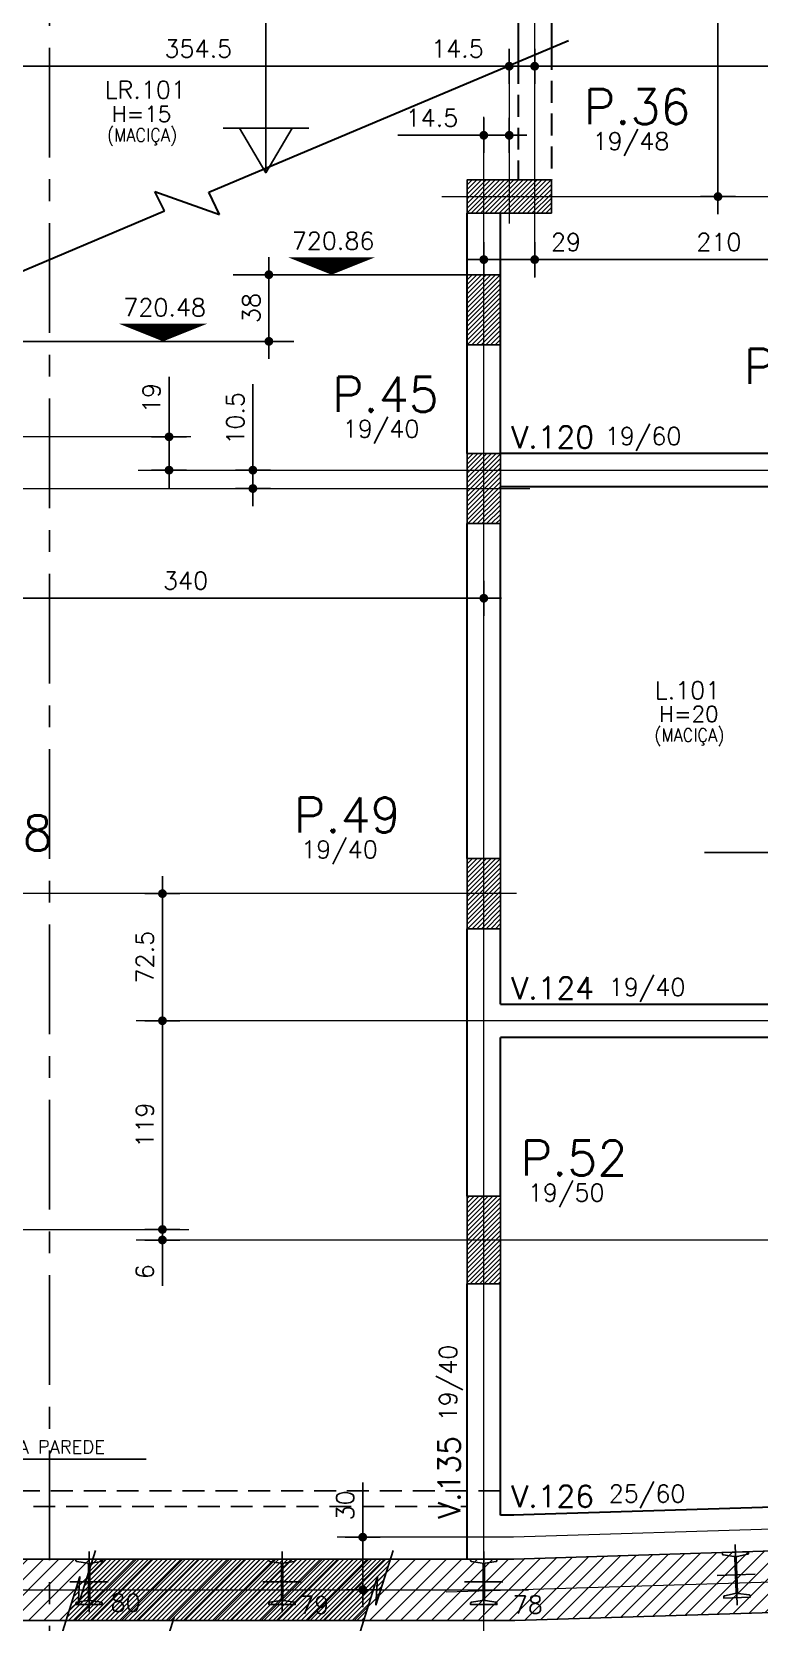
# Model space of a CAD drawing. Header units: inches. Extents: x 164 to 6104, y 4585 to 8790.
# Drawn here: x 1198 to 1613, y 5567 to 6474 of the extents above; entities that cross this region are included whole.
import ezdxf
from ezdxf.enums import TextEntityAlignment as Align

# ---------------------------------------------------------------- set-up
doc = ezdxf.new("R2010")
doc.units = ezdxf.units.IN
doc.header["$LTSCALE"] = 50
doc.header["$MEASUREMENT"] = 0
doc.linetypes.add('CENTER', pattern=[2, 1.25, -0.25, 0.25, -0.25])
doc.linetypes.add('HIDDEN', pattern=[0.375, 0.25, -0.125])
for name, color, linetype in [('ALVENARIA', 10, 'HIDDEN'), ('CORTE-FORMA', 1, 'Continuous'), ('CORTINA', 7, 'Continuous'), ('COTA', 6, 'Continuous'), ('FO-HACHURA_PILAR-CONT', 252, 'Continuous'), ('FO-TEXTO-LAJES', 152, 'Continuous'), ('FO-TEXTO-VIGAS', 3, 'Continuous'), ('NIVEL', 3, 'Continuous'), ('P-C', 1, 'Continuous'), ('PERFIL-CORTINA', 210, 'Continuous'), ('TEXTO', 3, 'Continuous'), ('TEXTO_PERFIL', 4, 'Continuous')]:
    doc.layers.add(name, color=color, linetype=linetype)
for name, color, linetype, lineweight in [('FO-Eixos', 150, 'Continuous', 5), ('FO-Textos dos pilares', 3, 'Continuous', 20), ('FO-Vigas', 2, 'Continuous', 30)]:
    doc.layers.add(name, color=color, linetype=linetype, lineweight=lineweight)
doc.styles.add('060CL', font='simplex.shx', dxfattribs={"height": 11.25})
doc.styles.add('ROMANS', font='romans.shx')
doc.dimstyles.new('COTA_50', dxfattribs={"dimscale": 5, "dimtxt": 2, "dimasz": 1, "dimexe": 2, "dimexo": 1.5, "dimgap": 1, "dimtad": 1, "dimzin": 12, "dimdsep": 46, "dimtxsty": 'ROMANS', "dimblk1": 'COTA', "dimblk2": 'COTA', "dimsah": 1, "dimcen": -4, "dimdle": 1.5, "dimclrd": 6, "dimclre": 6, "dimclrt": 3, "dimadec": 0, "dimazin": 0, "dimtfac": 1, "dimtofl": 0, "dimtmove": 0, "dimatfit": 3, "dimldrblk": 'COTA', "dimfxl": 1, "dimtolj": 1, "dimtzin": 12, "dimarcsym": 0})
pattern_1 = [(45, (1220.449, 13706.9892), (-1.3258252, 1.3258252), [])]

# ---------------------------------------------------------------- blocks, each defined once
blk = doc.blocks.new('COTA')
at = {"layer": 'COTA'}
for p, q in [((0, -2), (0, 2)), ((2, 0), (-2, 0))]:
    blk.add_line(p, q, dxfattribs=at)
at = {"layer": 'COTA', "const_width": 0.5}
blk.add_lwpolyline([(-0.25, 0, 1), (0.25, 0, 1)], format="xyb", close=True, dxfattribs=at)
blk = doc.blocks.new('*D154')
at = {"layer": 'COTA', "color": 6, "lineweight": -2, "transparency": 16777216}
for p, q in [((1115.99, 6148.4), (1115.99, 6160.78)), ((1455.99, 6148.4), (1455.99, 6160.78)), ((1450.99, 6150.78), (1120.99, 6150.78))]:
    blk.add_line(p, q, dxfattribs=at)
at = {"layer": 'Defpoints', "color": 0, "transparency": 16777216}
for p in [(1115.99, 6150.78), (1115.99, 6140.9), (1455.99, 6140.9)]:
    blk.add_point(p, dxfattribs=at)
at = {"layer": 'COTA', "color": 6, "lineweight": -2, "transparency": 16777216, "xscale": 5, "yscale": 5, "zscale": 5, "rotation": 180}
blk.add_blockref('COTA', (1115.99, 6150.78), dxfattribs=at)
at = {"layer": 'COTA', "color": 6, "lineweight": -2, "transparency": 16777216, "xscale": 5, "yscale": 5, "zscale": 5}
blk.add_blockref('COTA', (1455.99, 6150.78), dxfattribs=at)
at = {"layer": 'COTA', "color": 3, "transparency": 16777216, "insert": (1285.99, 6160.78), "char_height": 10, "attachment_point": 5, "style": 'ROMANS'}
blk.add_mtext('\\A1;340', dxfattribs=at)
blk = doc.blocks.new('*D74')
at = {"layer": 'COTA', "color": 6, "lineweight": -2, "transparency": 16777216}
for p, q in [((1272.78, 5795.8), (1272.78, 5800.8)), ((1269.55, 5790.8), (1262.78, 5790.8)), ((1269.55, 5784.79), (1262.78, 5784.79)), ((1272.78, 5779.79), (1272.78, 5758.6))]:
    blk.add_line(p, q, dxfattribs=at)
at = {"layer": 'Defpoints', "color": 0, "transparency": 16777216}
for p in [(1277.05, 5790.8), (1272.78, 5784.79), (1277.05, 5784.79)]:
    blk.add_point(p, dxfattribs=at)
at = {"layer": 'COTA', "color": 6, "lineweight": -2, "transparency": 16777216, "xscale": 5, "yscale": 5, "zscale": 5}
for p, rotation in [((1272.78, 5790.8), 270), ((1272.78, 5784.79), 90)]:
    blk.add_blockref('COTA', p, dxfattribs=dict(at, rotation=rotation))
at = {"layer": 'COTA', "color": 3, "transparency": 16777216, "insert": (1262.78, 5766.69), "char_height": 10, "attachment_point": 5, "rotation": 90, "style": 'ROMANS'}
blk.add_mtext('\\A1;6', dxfattribs=at)
blk = doc.blocks.new('*D75')
at = {"layer": 'COTA', "color": 6, "lineweight": -2, "transparency": 16777216}
for p, q in [((1386.96, 5615.34), (1386.96, 5646.53)), ((1394.39, 5615.34), (1396.96, 5615.34)), ((1386.96, 5590.34), (1386.96, 5610.34)), ((1394.39, 5585.34), (1396.96, 5585.34))]:
    blk.add_line(p, q, dxfattribs=at)
at = {"layer": 'Defpoints', "color": 0, "transparency": 16777216}
for p in [(1386.89, 5615.34), (1386.96, 5615.34), (1386.89, 5585.34)]:
    blk.add_point(p, dxfattribs=at)
at = {"layer": 'COTA', "color": 6, "lineweight": -2, "transparency": 16777216, "xscale": 5, "yscale": 5, "zscale": 5}
for p, rotation in [((1386.96, 5615.34), 90), ((1386.96, 5585.34), 270)]:
    blk.add_blockref('COTA', p, dxfattribs=dict(at, rotation=rotation))
at = {"layer": 'COTA', "color": 3, "transparency": 16777216, "insert": (1376.96, 5633.43), "char_height": 10, "attachment_point": 5, "rotation": 90, "style": 'ROMANS'}
blk.add_mtext('\\A1;30', dxfattribs=at)
blk = doc.blocks.new('*D135')
at = {"layer": 'COTA', "color": 6, "lineweight": -2, "transparency": 16777216}
for p, q in [((1581.63, 6659.34), (1599.48, 6659.34)), ((1589.48, 6384.84), (1589.48, 6654.34)), ((1581.63, 6379.84), (1599.48, 6379.84))]:
    blk.add_line(p, q, dxfattribs=at)
at = {"layer": 'Defpoints', "color": 0, "transparency": 16777216}
for p in [(1574.13, 6659.34), (1589.48, 6659.34), (1574.13, 6379.84)]:
    blk.add_point(p, dxfattribs=at)
at = {"layer": 'COTA', "color": 6, "lineweight": -2, "transparency": 16777216, "xscale": 5, "yscale": 5, "zscale": 5}
for p, rotation in [((1589.48, 6659.34), 90), ((1589.48, 6379.84), 270)]:
    blk.add_blockref('COTA', p, dxfattribs=dict(at, rotation=rotation))
at = {"layer": 'COTA', "color": 3, "transparency": 16777216, "insert": (1579.48, 6519.59), "char_height": 10, "attachment_point": 5, "rotation": 90, "style": 'ROMANS'}
blk.add_mtext('\\A1;279.5', dxfattribs=at)
blk = doc.blocks.new('*D136')
at = {"layer": 'COTA', "color": 6, "lineweight": -2, "transparency": 16777216}
for p, q in [((1455.99, 6346.22), (1455.99, 6333.91)), ((1460.99, 6343.91), (1479.99, 6343.91)), ((1484.99, 6346.22), (1484.99, 6333.91)), ((1484.99, 6343.91), (1515.71, 6343.91))]:
    blk.add_line(p, q, dxfattribs=at)
at = {"layer": 'Defpoints', "color": 0, "transparency": 16777216}
for p in [(1455.99, 6353.72), (1484.99, 6353.72), (1484.99, 6343.91)]:
    blk.add_point(p, dxfattribs=at)
at = {"layer": 'COTA', "color": 6, "lineweight": -2, "transparency": 16777216, "xscale": 5, "yscale": 5, "zscale": 5, "rotation": 180}
blk.add_blockref('COTA', (1455.99, 6343.91), dxfattribs=at)
at = {"layer": 'COTA', "color": 6, "lineweight": -2, "transparency": 16777216, "xscale": 5, "yscale": 5, "zscale": 5}
blk.add_blockref('COTA', (1484.99, 6343.91), dxfattribs=at)
at = {"layer": 'COTA', "color": 3, "transparency": 16777216, "insert": (1502.85, 6353.91), "char_height": 10, "attachment_point": 5, "style": 'ROMANS'}
blk.add_mtext('\\A1;29', dxfattribs=at)
blk = doc.blocks.new('*D137')
at = {"layer": 'COTA', "color": 6, "lineweight": -2, "transparency": 16777216}
for p, q in [((1465.49, 6454.19), (1421.45, 6454.19)), ((1470.49, 6449.86), (1470.49, 6444.19)), ((1484.99, 6449.86), (1484.99, 6444.19)), ((1489.99, 6454.19), (1494.99, 6454.19))]:
    blk.add_line(p, q, dxfattribs=at)
at = {"layer": 'Defpoints', "color": 0, "transparency": 16777216}
for p in [(1470.49, 6457.36), (1470.49, 6454.19), (1484.99, 6457.36)]:
    blk.add_point(p, dxfattribs=at)
at = {"layer": 'COTA', "color": 6, "lineweight": -2, "transparency": 16777216, "xscale": 5, "yscale": 5, "zscale": 5}
blk.add_blockref('COTA', (1470.49, 6454.19), dxfattribs=at)
at = {"layer": 'COTA', "color": 6, "lineweight": -2, "transparency": 16777216, "xscale": 5, "yscale": 5, "zscale": 5, "rotation": 180}
blk.add_blockref('COTA', (1484.99, 6454.19), dxfattribs=at)
at = {"layer": 'COTA', "color": 3, "transparency": 16777216, "insert": (1440.97, 6464.19), "char_height": 10, "attachment_point": 5, "style": 'ROMANS'}
blk.add_mtext('\\A1;14.5', dxfattribs=at)
blk = doc.blocks.new('*D138')
at = {"layer": 'COTA', "color": 6, "lineweight": -2, "transparency": 16777216}
for p, q in [((1450.99, 6414.79), (1406.95, 6414.79)), ((1475.49, 6414.79), (1480.49, 6414.79)), ((1455.99, 6410.77), (1455.99, 6404.79)), ((1470.49, 6410.77), (1470.49, 6404.79))]:
    blk.add_line(p, q, dxfattribs=at)
at = {"layer": 'Defpoints', "color": 0, "transparency": 16777216}
for p in [(1455.99, 6418.27), (1455.99, 6414.79), (1470.49, 6418.27)]:
    blk.add_point(p, dxfattribs=at)
at = {"layer": 'COTA', "color": 6, "lineweight": -2, "transparency": 16777216, "xscale": 5, "yscale": 5, "zscale": 5}
blk.add_blockref('COTA', (1455.99, 6414.79), dxfattribs=at)
at = {"layer": 'COTA', "color": 6, "lineweight": -2, "transparency": 16777216, "xscale": 5, "yscale": 5, "zscale": 5, "rotation": 180}
blk.add_blockref('COTA', (1470.49, 6414.79), dxfattribs=at)
at = {"layer": 'COTA', "color": 3, "transparency": 16777216, "insert": (1426.47, 6424.79), "char_height": 10, "attachment_point": 5, "style": 'ROMANS'}
blk.add_mtext('\\A1;14.5', dxfattribs=at)
blk = doc.blocks.new('*D115')
at = {"layer": 'COTA', "color": 6, "lineweight": -2, "transparency": 16777216}
for p, q in [((1335.34, 6335.3), (1343.46, 6335.3)), ((1333.46, 6330.3), (1333.46, 6302.3)), ((1335.34, 6297.3), (1343.46, 6297.3))]:
    blk.add_line(p, q, dxfattribs=at)
at = {"layer": 'Defpoints', "color": 0, "transparency": 16777216}
for p in [(1327.84, 6335.3), (1327.84, 6297.3), (1333.46, 6297.3)]:
    blk.add_point(p, dxfattribs=at)
at = {"layer": 'COTA', "color": 6, "lineweight": -2, "transparency": 16777216, "xscale": 5, "yscale": 5, "zscale": 5}
for p, rotation in [((1333.46, 6335.3), 90), ((1333.46, 6297.3), 270)]:
    blk.add_blockref('COTA', p, dxfattribs=dict(at, rotation=rotation))
at = {"layer": 'COTA', "color": 3, "transparency": 16777216, "insert": (1323.46, 6316.3), "char_height": 10, "attachment_point": 5, "rotation": 90, "style": 'ROMANS'}
blk.add_mtext('\\A1;38', dxfattribs=at)
blk = doc.blocks.new('*D210')
at = {"layer": 'COTA', "color": 6, "lineweight": -2, "transparency": 16777216}
for p, q in [((1324.36, 6228.84), (1324.36, 6272.89)), ((1330.81, 6223.84), (1334.36, 6223.84)), ((1330.81, 6213.34), (1334.36, 6213.34)), ((1324.36, 6208.34), (1324.36, 6203.34))]:
    blk.add_line(p, q, dxfattribs=at)
at = {"layer": 'Defpoints', "color": 0, "transparency": 16777216}
for p in [(1323.31, 6223.84), (1324.36, 6223.84), (1323.31, 6213.34)]:
    blk.add_point(p, dxfattribs=at)
at = {"layer": 'COTA', "color": 6, "lineweight": -2, "transparency": 16777216, "xscale": 5, "yscale": 5, "zscale": 5}
for p, rotation in [((1324.36, 6223.84), 270), ((1324.36, 6213.34), 90)]:
    blk.add_blockref('COTA', p, dxfattribs=dict(at, rotation=rotation))
at = {"layer": 'COTA', "color": 3, "transparency": 16777216, "insert": (1314.36, 6253.36), "char_height": 10, "attachment_point": 5, "rotation": 90, "style": 'ROMANS'}
blk.add_mtext('\\A1;10.5', dxfattribs=at)
blk = doc.blocks.new('*D211')
at = {"layer": 'COTA', "color": 6, "lineweight": -2, "transparency": 16777216}
for p, q in [((1276.55, 6247.84), (1276.55, 6277.12)), ((1271.51, 6242.84), (1266.55, 6242.84)), ((1271.51, 6223.84), (1266.55, 6223.84)), ((1276.55, 6218.84), (1276.55, 6213.84))]:
    blk.add_line(p, q, dxfattribs=at)
at = {"layer": 'Defpoints', "color": 0, "transparency": 16777216}
for p in [(1276.55, 6242.84), (1279.01, 6242.84), (1279.01, 6223.84)]:
    blk.add_point(p, dxfattribs=at)
at = {"layer": 'COTA', "color": 6, "lineweight": -2, "transparency": 16777216, "xscale": 5, "yscale": 5, "zscale": 5}
for p, rotation in [((1276.55, 6242.84), 270), ((1276.55, 6223.84), 90)]:
    blk.add_blockref('COTA', p, dxfattribs=dict(at, rotation=rotation))
at = {"layer": 'COTA', "color": 3, "transparency": 16777216, "insert": (1266.55, 6264.98), "char_height": 10, "attachment_point": 5, "rotation": 90, "style": 'ROMANS'}
blk.add_mtext('\\A1;19', dxfattribs=at)
blk = doc.blocks.new('*D212')
at = {"layer": 'COTA', "color": 6, "lineweight": -2, "transparency": 16777216}
for p, q in [((1484.99, 6345.24), (1484.99, 6333.91)), ((1489.99, 6343.91), (1689.99, 6343.91)), ((1694.99, 6345.24), (1694.99, 6333.91))]:
    blk.add_line(p, q, dxfattribs=at)
at = {"layer": 'Defpoints', "color": 0, "transparency": 16777216}
for p in [(1484.99, 6352.74), (1694.99, 6352.74), (1694.99, 6343.91)]:
    blk.add_point(p, dxfattribs=at)
at = {"layer": 'COTA', "color": 6, "lineweight": -2, "transparency": 16777216, "xscale": 5, "yscale": 5, "zscale": 5, "rotation": 180}
blk.add_blockref('COTA', (1484.99, 6343.91), dxfattribs=at)
at = {"layer": 'COTA', "color": 6, "lineweight": -2, "transparency": 16777216, "xscale": 5, "yscale": 5, "zscale": 5}
blk.add_blockref('COTA', (1694.99, 6343.91), dxfattribs=at)
at = {"layer": 'COTA', "color": 3, "transparency": 16777216, "insert": (1589.99, 6353.91), "char_height": 10, "attachment_point": 5, "style": 'ROMANS'}
blk.add_mtext('\\A1;210', dxfattribs=at)
blk = doc.blocks.new('*D215')
at = {"layer": 'COTA', "color": 6, "lineweight": -2, "transparency": 16777216}
for p, q in [((1115.99, 6454.24), (1115.99, 6464.19)), ((1470.49, 6454.24), (1470.49, 6464.19)), ((1120.99, 6454.19), (1465.49, 6454.19))]:
    blk.add_line(p, q, dxfattribs=at)
at = {"layer": 'Defpoints', "color": 0, "transparency": 16777216}
for p in [(1470.49, 6454.19), (1115.99, 6446.74), (1470.49, 6446.74)]:
    blk.add_point(p, dxfattribs=at)
at = {"layer": 'COTA', "color": 6, "lineweight": -2, "transparency": 16777216, "xscale": 5, "yscale": 5, "zscale": 5, "rotation": 180}
blk.add_blockref('COTA', (1115.99, 6454.19), dxfattribs=at)
at = {"layer": 'COTA', "color": 6, "lineweight": -2, "transparency": 16777216, "xscale": 5, "yscale": 5, "zscale": 5}
blk.add_blockref('COTA', (1470.49, 6454.19), dxfattribs=at)
at = {"layer": 'COTA', "color": 3, "transparency": 16777216, "insert": (1293.24, 6464.19), "char_height": 10, "attachment_point": 5, "style": 'ROMANS'}
blk.add_mtext('\\A1;354.5', dxfattribs=at)
blk = doc.blocks.new('*D219')
at = {"layer": 'COTA', "color": 6, "lineweight": -2, "transparency": 16777216}
for p, q in [((1275.96, 5909.84), (1262.78, 5909.84)), ((1272.78, 5795.8), (1272.78, 5904.84)), ((1275.96, 5790.8), (1262.78, 5790.8))]:
    blk.add_line(p, q, dxfattribs=at)
at = {"layer": 'Defpoints', "color": 0, "transparency": 16777216}
for p in [(1272.78, 5909.84), (1283.46, 5909.84), (1283.46, 5790.8)]:
    blk.add_point(p, dxfattribs=at)
at = {"layer": 'COTA', "color": 6, "lineweight": -2, "transparency": 16777216, "xscale": 5, "yscale": 5, "zscale": 5}
for p, rotation in [((1272.78, 5909.84), 90), ((1272.78, 5790.8), 270)]:
    blk.add_blockref('COTA', p, dxfattribs=dict(at, rotation=rotation))
at = {"layer": 'COTA', "color": 3, "transparency": 16777216, "insert": (1262.78, 5850.32), "char_height": 10, "attachment_point": 5, "rotation": 90, "style": 'ROMANS'}
blk.add_mtext('\\A1;119', dxfattribs=at)
blk = doc.blocks.new('*D220')
at = {"layer": 'COTA', "color": 6, "lineweight": -2, "transparency": 16777216}
for p, q in [((1281.77, 5982.34), (1262.78, 5982.34)), ((1272.78, 5914.84), (1272.78, 5977.34)), ((1281.77, 5909.84), (1262.78, 5909.84))]:
    blk.add_line(p, q, dxfattribs=at)
at = {"layer": 'Defpoints', "color": 0, "transparency": 16777216}
for p in [(1272.78, 5982.34), (1289.27, 5982.34), (1289.27, 5909.84)]:
    blk.add_point(p, dxfattribs=at)
at = {"layer": 'COTA', "color": 6, "lineweight": -2, "transparency": 16777216, "xscale": 5, "yscale": 5, "zscale": 5}
for p, rotation in [((1272.78, 5982.34), 90), ((1272.78, 5909.84), 270)]:
    blk.add_blockref('COTA', p, dxfattribs=dict(at, rotation=rotation))
at = {"layer": 'COTA', "color": 3, "transparency": 16777216, "insert": (1262.78, 5946.09), "char_height": 10, "attachment_point": 5, "rotation": 90, "style": 'ROMANS'}
blk.add_mtext('\\A1;72.5', dxfattribs=at)
blk = doc.blocks.new('*D224')
at = {"layer": 'COTA', "color": 6, "lineweight": -2, "transparency": 16777216}
for p, q in [((1484.99, 6450.16), (1484.99, 6464.19)), ((2029.99, 6450.16), (2029.99, 6464.19)), ((1489.99, 6454.19), (2024.99, 6454.19))]:
    blk.add_line(p, q, dxfattribs=at)
at = {"layer": 'Defpoints', "color": 0, "transparency": 16777216}
for p in [(2029.99, 6454.19), (1484.99, 6442.66), (2029.99, 6442.66)]:
    blk.add_point(p, dxfattribs=at)
at = {"layer": 'COTA', "color": 6, "lineweight": -2, "transparency": 16777216, "xscale": 5, "yscale": 5, "zscale": 5, "rotation": 180}
blk.add_blockref('COTA', (1484.99, 6454.19), dxfattribs=at)
at = {"layer": 'COTA', "color": 6, "lineweight": -2, "transparency": 16777216, "xscale": 5, "yscale": 5, "zscale": 5}
blk.add_blockref('COTA', (2029.99, 6454.19), dxfattribs=at)
at = {"layer": 'COTA', "color": 3, "transparency": 16777216, "insert": (1757.49, 6464.19), "char_height": 10, "attachment_point": 5, "style": 'ROMANS'}
blk.add_mtext('\\A1;545', dxfattribs=at)

msp = doc.modelspace()

# ---------------------------------------------------------------- hatches: boundary and pattern name
at = {"layer": 'CORTE-FORMA'}
h = msp.add_hatch(dxfattribs=at)
h.set_pattern_fill('ANSI31', color=70, scale=15)
h.set_pattern_definition([(45, (2835.8485, 14263.3662), (-1.3258252, 1.3258252), [])])
h.paths.add_polyline_path([(1446.49312, 6335.29695), (1446.49312, 6295.29695), (1465.49312, 6295.29695), (1465.49312, 6335.29695)])
h = msp.add_hatch(dxfattribs=at)
h.set_pattern_fill('ANSI31', color=70, scale=15)
h.set_pattern_definition(pattern_1)
h.paths.add_polyline_path([(1233.04785, 5602.83875), (1224.81112, 5576.62999), (1225.74263, 5592.89048), (1217.86952, 5567.83875), (1387.55625, 5567.83875), (1395.42936, 5592.89048), (1394.49785, 5576.62999), (1402.73458, 5602.83875)])
at = {"layer": 'CORTINA'}
h = msp.add_hatch(dxfattribs=at)
h.set_pattern_fill('ANSI31', color=253, scale=50)
h.set_pattern_definition([(45, (337.457, 4585.132), (-4.419417, 4.419417), [])])
h.paths.add_polyline_path([(3743.45968, 5673.85557), (1473.10144, 5602.83875), (811.00984, 5602.83875), (816.97404, 7570.33875), (781.97388, 7570.33875), (775.90358, 5567.83875), (1473.64871, 5567.83875), (3743.45968, 5638.83845), (3743.45968, 5634.44181), (3778.45968, 5634.44181), (3778.45968, 7632.33875), (3743.45968, 7632.33875)])
at = {"layer": 'FO-HACHURA_PILAR-CONT'}
h = msp.add_hatch(dxfattribs=at)
h.set_pattern_fill('ANSI31', color=256, scale=15)
h.set_pattern_definition([(45, (-3939.7698, 13706.9892), (-1.3258252, 1.3258252), [])])
h.paths.add_polyline_path([(1494.49318, 6370.33875), (1494.49318, 6379.83875), (1494.49318, 6389.33875), (1470.49318, 6389.33875), (1446.49318, 6389.33875), (1446.49318, 6379.83875), (1446.49318, 6370.33875), (1470.49318, 6370.33875)])
h = msp.add_hatch(dxfattribs=at)
h.set_pattern_fill('ANSI31', color=256, scale=15)
h.set_pattern_definition(pattern_1)
h.paths.add_polyline_path([(1465.49312, 6233.33875), (1455.99312, 6233.33875), (1446.49312, 6233.33875), (1446.49312, 6213.33875), (1446.49312, 6193.33875), (1455.99312, 6193.33875), (1465.49312, 6193.33875), (1465.49312, 6213.33875)])
h = msp.add_hatch(dxfattribs=at)
h.set_pattern_fill('ANSI31', color=256, scale=15)
h.set_pattern_definition(pattern_1)
h.paths.add_polyline_path([(1465.49312, 6002.33875), (1455.99312, 6002.33875), (1446.49312, 6002.33875), (1446.49312, 5982.33875), (1446.49312, 5962.33875), (1455.99312, 5962.33875), (1465.49312, 5962.33875), (1465.49312, 5982.33875)])
h = msp.add_hatch(dxfattribs=at)
h.set_pattern_fill('ANSI31', color=256, scale=15)
h.set_pattern_definition(pattern_1)
h.paths.add_polyline_path([(1465.49312, 5809.78875), (1455.99312, 5809.78875), (1446.49312, 5809.78875), (1446.49312, 5784.78875), (1446.49312, 5759.78875), (1455.99312, 5759.78875), (1465.49312, 5759.78875), (1465.49312, 5784.78875)])

# ---------------------------------------------------------------- linework, layer by layer
at = {"layer": 'ALVENARIA'}
for p, q in [((1465.49312, 5641.79183), (936.45952, 5641.79183)), ((955.45952, 5632.79183), (1446.49312, 5632.79183))]:
    msp.add_line(p, q, dxfattribs=at)
at = {"layer": 'CORTE-FORMA', "color": 8}
for p, q in [((1446.49312, 6335.29695), (1313.02082, 6335.29695)), ((1347.76446, 6297.29695), (1125.49318, 6297.29695)), ((1625.49312, 6005.83133), (1581.7935, 6005.83133)), ((1234.5681, 5607.67607), (1224.81112, 5576.62999)), ((1404.25483, 5607.67607), (1394.49785, 5576.62999)), ((1225.74263, 5592.89048), (1215.8565, 5561.43345)), ((1225.74263, 5592.89048), (1224.81112, 5576.62999)), ((1395.42936, 5592.89048), (1385.54323, 5561.43345)), ((1395.42936, 5592.89048), (1394.49785, 5576.62999)), ((1279.54437, 5569.69712), (1273.6214, 5550.85062))]:
    msp.add_line(p, q, dxfattribs=at)
at = {"layer": 'CORTE-FORMA'}
for p, q in [((1446.49312, 6335.29695), (1465.49312, 6335.29695)), ((1446.49312, 6335.29695), (1446.49312, 6295.29695)), ((1465.49312, 6335.29695), (1465.49312, 6295.29695)), ((1446.49312, 6295.29695), (1465.49312, 6295.29695)), ((1402.73458, 5602.83875), (1233.04785, 5602.83875)), ((1387.55625, 5567.83875), (1217.86952, 5567.83875))]:
    msp.add_line(p, q, dxfattribs=at)
at = {"layer": 'CORTINA'}
for p, q in [((3743.45968, 5673.85557), (1473.10144, 5602.83875)), ((1473.64871, 5567.83875), (3743.45968, 5638.83845)), ((1473.10144, 5602.83875), (811.00984, 5602.83875)), ((775.90358, 5567.83875), (1473.64871, 5567.83875))]:
    msp.add_line(p, q, dxfattribs=at)
at = {"layer": 'FO-Eixos'}
for p, q in [((1484.99312, 6333.67923), (1484.99312, 7147.23534)), ((1470.49318, 6457.54727), (1470.49318, 6364.42059)), ((1455.99312, 5578.70932), (1455.99312, 6425.23799)), ((1432.02721, 6379.83875), (2115, 6379.83875)), ((1288.90525, 6242.83875), (646.16579, 6242.83875)), ((1258.90525, 6223.83875), (2103.81494, 6223.83875)), ((1082.87667, 6213.33875), (1482.31632, 6213.33875)), ((1474.6666, 5982.33875), (1041.18443, 5982.33875)), ((2115, 5909.83871), (1257.78087, 5909.83871)), ((707.78689, 5790.80432), (1287.78087, 5790.80432)), ((2115, 5784.78875), (1257.78087, 5784.78875)), ((1434.53197, 5584.12374), (3778.45968, 5657.44181)), ((2026.87196, 5632.66681), (1472.90599, 5615.33875)), ((1472.90599, 5615.33875), (1372.47752, 5615.33875)), ((1455.99312, 4929.5), (1455.99312, 5620.19726)), ((646.16579, 5585.33875), (1481.45961, 5585.33875))]:
    msp.add_line(p, q, dxfattribs=at)
at = {"layer": 'FO-Vigas'}
for p, q in [((1475.49312, 6639.33875), (1475.49312, 6456.63201)), ((1494.49312, 6639.33875), (1494.49312, 6464.64564)), ((1446.49312, 6233.33875), (1446.49312, 6370.33875)), ((1465.49312, 6233.33875), (1465.49312, 6370.33875)), ((1685.49312, 6233.33875), (1465.49312, 6233.33875)), ((1685.49312, 6214.33875), (1465.49312, 6214.33875)), ((1446.49312, 6002.33875), (1446.49312, 6193.33875)), ((1465.49312, 6002.33875), (1465.49312, 6193.33875)), ((1446.49312, 5809.78875), (1446.49312, 5962.33875)), ((1465.49312, 5919.33871), (1465.49312, 5962.33875)), ((1465.49308, 5919.33871), (1685.49312, 5919.33871)), ((1948.99312, 5900.33871), (1465.49308, 5900.33871)), ((1465.49312, 5809.78875), (1465.49312, 5900.33871)), ((1446.49312, 5602.83875), (1446.49312, 5759.78875)), ((1465.49312, 5627.83875), (1465.49312, 5759.78875)), ((1948.99312, 5642.73687), (1472.31982, 5627.82653)), ((1473.10144, 5627.83875), (1465.49312, 5627.83875))]:
    msp.add_line(p, q, dxfattribs=at)
at = {"layer": 'FO-Vigas', "color": 8}
for p, q in [((1299.23038, 6382.28965), (1504.35488, 6468.80504)), ((1273.98263, 6371.6409), (1268.54023, 6382.70962)), ((1268.54023, 6382.70962), (1305.31583, 6369.56025)), ((1305.31583, 6369.56025), (1299.23038, 6382.28965)), ((1120.90877, 6307.07892), (1273.98263, 6371.6409))]:
    msp.add_line(p, q, dxfattribs=at)
at = {"layer": 'FO-Vigas', "linetype": 'HIDDEN'}
for p, q in [((1494.49312, 6464.64564), (1494.49312, 6389.33875)), ((1475.49312, 6456.63201), (1475.49312, 6389.33875))]:
    msp.add_line(p, q, dxfattribs=at)
at = {"layer": 'NIVEL', "color": 1}
for points in [[(1369.2042, 6335.29695, 0, 50, 0), (1369.2042, 6345.29695, 50, 50, 0)], [(1273.16777, 6297.29695, 0, 50, 0), (1273.16777, 6307.29695, 50, 50, 0)]]:
    msp.add_lwpolyline(points, format="xyseb", dxfattribs=at)
at = {"layer": 'P-C'}
for points in [[(1494.49318, 6370.33875), (1494.49318, 6379.83875), (1494.49318, 6389.33875), (1470.49318, 6389.33875), (1446.49318, 6389.33875), (1446.49318, 6379.83875), (1446.49318, 6370.33875), (1470.49318, 6370.33875), (1494.49318, 6370.33875)], [(1465.49312, 6233.33875), (1455.99312, 6233.33875), (1446.49312, 6233.33875), (1446.49312, 6213.33875), (1446.49312, 6193.33875), (1455.99312, 6193.33875), (1465.49312, 6193.33875), (1465.49312, 6213.33875), (1465.49312, 6233.33875)], [(1465.49312, 6002.33875), (1455.99312, 6002.33875), (1446.49312, 6002.33875), (1446.49312, 5982.33875), (1446.49312, 5962.33875), (1455.99312, 5962.33875), (1465.49312, 5962.33875), (1465.49312, 5982.33875), (1465.49312, 6002.33875)], [(1465.49312, 5809.78875), (1455.99312, 5809.78875), (1446.49312, 5809.78875), (1446.49312, 5784.78875), (1446.49312, 5759.78875), (1455.99312, 5759.78875), (1465.49312, 5759.78875), (1465.49312, 5784.78875), (1465.49312, 5809.78875)]]:
    msp.add_lwpolyline(points, close=True, dxfattribs=at)
at = {"layer": 'PERFIL-CORTINA', "color": 210}
for p, q in [((1230.97102, 5607.18755), (1230.97102, 5572.48994)), ((1340.97102, 5607.18755), (1340.97102, 5572.48994)), ((1455.97102, 5607.18755), (1455.97102, 5572.48994)), ((1599.3161, 5611.13768), (1600.40091, 5576.45703)), ((1220.06205, 5589.83875), (1241.87998, 5589.83875)), ((1330.06205, 5589.83875), (1351.87998, 5589.83875)), ((1445.06205, 5589.83875), (1466.87998, 5589.83875)), ((1588.95487, 5593.45629), (1610.76214, 5594.13842))]:
    msp.add_line(p, q, dxfattribs=at)
for points in [[(1599.77676, 5583.82469), (1599.15368, 5603.74427, 0.348536415), (1598.65195, 5604.33751), (1592.48103, 5605.20955, -0.348536415), (1591.97931, 5605.80279), (1591.95573, 5606.55651), (1606.9484, 5607.02548), (1606.97198, 5606.27176, -0.348536415), (1606.50831, 5605.64832), (1600.40396, 5604.39231, 0.348536415), (1599.94029, 5603.76887), (1600.56334, 5583.85044, 0.348536415), (1601.06506, 5583.2572), (1607.23598, 5582.38515, -0.348536415), (1607.73771, 5581.79191), (1607.76128, 5581.03819), (1592.76862, 5580.56922), (1592.74504, 5581.32294, -0.348536415), (1593.20871, 5581.94638), (1599.31306, 5583.20239, 0.349049903), (1599.77669, 5583.82698)], [(1230.57752, 5579.87352), (1230.57752, 5599.80284, 0.348536415), (1230.09458, 5600.41147), (1223.95395, 5601.47602, -0.348536415), (1223.47102, 5602.08466), (1223.47102, 5602.83875), (1238.47102, 5602.83875), (1238.47102, 5602.08466, -0.348536415), (1237.98808, 5601.47602), (1231.84745, 5600.41147, 0.348536415), (1231.36452, 5599.80284), (1231.36452, 5579.87466, 0.348536415), (1231.84745, 5579.26602), (1237.98808, 5578.20147, -0.348536415), (1238.47102, 5577.59284), (1238.47102, 5576.83875), (1223.47102, 5576.83875), (1223.47102, 5577.59284, -0.348536415), (1223.95395, 5578.20147), (1230.09458, 5579.26602, 0.349049903), (1230.57752, 5579.87581)], [(1340.57752, 5579.87352), (1340.57752, 5599.80284, 0.348536415), (1340.09458, 5600.41147), (1333.95395, 5601.47602, -0.348536415), (1333.47102, 5602.08466), (1333.47102, 5602.83875), (1348.47102, 5602.83875), (1348.47102, 5602.08466, -0.348536415), (1347.98808, 5601.47602), (1341.84745, 5600.41147, 0.348536415), (1341.36452, 5599.80284), (1341.36452, 5579.87466, 0.348536415), (1341.84745, 5579.26602), (1347.98808, 5578.20147, -0.348536415), (1348.47102, 5577.59284), (1348.47102, 5576.83875), (1333.47102, 5576.83875), (1333.47102, 5577.59284, -0.348536415), (1333.95395, 5578.20147), (1340.09458, 5579.26602, 0.349049903), (1340.57752, 5579.87581)], [(1455.57752, 5579.87352), (1455.57752, 5599.80284, 0.348536415), (1455.09458, 5600.41147), (1448.95395, 5601.47602, -0.348536415), (1448.47102, 5602.08466), (1448.47102, 5602.83875), (1463.47102, 5602.83875), (1463.47102, 5602.08466, -0.348536415), (1462.98808, 5601.47602), (1456.84745, 5600.41147, 0.348536415), (1456.36452, 5599.80284), (1456.36452, 5579.87466, 0.348536415), (1456.84745, 5579.26602), (1462.98808, 5578.20147, -0.348536415), (1463.47102, 5577.59284), (1463.47102, 5576.83875), (1448.47102, 5576.83875), (1448.47102, 5577.59284, -0.348536415), (1448.95395, 5578.20147), (1455.09458, 5579.26602, 0.349049903), (1455.57752, 5579.87581)]]:
    msp.add_lwpolyline(points, format="xyb", dxfattribs=at)
at = {"layer": 'TEXTO', "color": 8, "linetype": 'CENTER'}
msp.add_line((1208.36289, 5002.19625), (1208.36289, 8382.46457), dxfattribs=at)
at = {"layer": 'TEXTO', "color": 8}
for p, q in [((1331.72435, 6393.41497), (1331.72435, 6624.30126)), ((1307.43758, 6418.91497), (1356.15982, 6418.91497)), ((1123.4161, 5659.7857), (1263.52319, 5659.7857))]:
    msp.add_line(p, q, dxfattribs=at)
msp.add_lwpolyline([(1346.72435, 6418.91497), (1331.72435, 6393.41497), (1316.72435, 6418.91497)], dxfattribs=at)

# ---------------------------------------------------------------- texts
at = {"layer": 'FO-TEXTO-LAJES', "style": 'ROMANS'}
for s, p in [('LR.101', (1239.90544, 6435.74965)), ('L.101', (1553.4755, 6093.29933))]:
    msp.add_text(s, height=10, dxfattribs=at).set_placement(p)
at = {"layer": 'FO-TEXTO-LAJES', "color": 3, "style": 'ROMANS'}
for s, p in [('H=15', (1243.94305, 6422.43837)), ('H=20', (1555.90252, 6080.21799))]:
    msp.add_text(s, height=9, dxfattribs=at).set_placement(p)
at = {"layer": 'FO-TEXTO-LAJES', "color": 4, "style": 'ROMANS', "width": 0.9}
for p in [(1241.19778, 6411.22062), (1553.15725, 6069.00025)]:
    msp.add_text('(MACIÇA)', height=7.5, dxfattribs=at).set_placement(p)
at = {"layer": 'FO-TEXTO-VIGAS', "style": 'ROMANS'}
for s, height, p in [('19/60', 10, (1524.93759, 6238.26834)), ('19/40', 10, (1527.19869, 5924.03551)), ('ABERTURA NA PAREDE', 7.5, (1128.43526, 5663.03289)), ('25/60', 10, (1527.19869, 5635.15819))]:
    msp.add_text(s, height=height, dxfattribs=at).set_placement(p)
at = {"layer": 'FO-TEXTO-VIGAS', "color": 1, "style": 'ROMANS'}
for s, p in [('V.120', (1471.70037, 6236.4359)), ('V.124', (1471.70037, 5922.20307)), ('V.126', (1471.70037, 5632.35761))]:
    msp.add_text(s, height=12.5, dxfattribs=at).set_placement(p)
at = {"layer": 'FO-TEXTO-VIGAS', "style": 'ROMANS'}
msp.add_text('19/40', height=10, rotation=90, dxfattribs=at).set_placement((1440.62897, 5681.37314))
at = {"layer": 'FO-TEXTO-VIGAS', "color": 1, "style": 'ROMANS'}
msp.add_text('V.135', height=12.5, rotation=90, dxfattribs=at).set_placement((1442.46141, 5625.80179))
at = {"layer": 'FO-Textos dos pilares', "color": 1, "style": 'ROMANS'}
for s, p in [('P.36', (1512.95811, 6421.14954)), ('PM.3', (1604.24445, 6272.98666)), ('P.45', (1369.4631, 6257.08847)), ('P.49', (1347.72383, 6017.20998)), ('P.48', (1149.32074, 6006.94079)), ('P.52', (1476.98794, 5821.51839))]:
    msp.add_text(s, height=20, dxfattribs=at).set_placement(p)
at = {"layer": 'FO-Textos dos pilares', "color": 3, "style": 'ROMANS'}
for s, p in [('19/48', (1518.04585, 6406.45733)), ('19/40', (1375.5658, 6242.39626)), ('19/40', (1351.84154, 6002.51777)), ('19/50', (1481.10564, 5806.82618))]:
    msp.add_text(s, height=10, dxfattribs=at).set_placement(p)
at = {"layer": 'NIVEL', "color": 3, "style": 'ROMANS'}
for s, p in [('720.86', (1370.09196, 6349.65017)), ('720.48', (1274.05554, 6311.65017))]:
    msp.add_text(s, height=10, dxfattribs=at).set_placement(p, align=Align.CENTER)
at = {"layer": 'TEXTO_PERFIL', "color": 3, "style": '060CL'}
for s, p in [('80', (1243.22536, 5572.92903)), ('79', (1350.70612, 5571.67058)), ('78', (1472.48391, 5571.87451))]:
    msp.add_text(s, height=10, dxfattribs=at).set_placement(p)

# ---------------------------------------------------------------- dimensions: what is measured, and where the dimension line sits
at = {"layer": 'COTA'}
for base, p1, p2, picture, middle in [((1589.48005, 6659.33875), (1574.12942, 6379.83875), (1574.12942, 6659.33875), '*D135', (1579.48005, 6519.58875)), ((1333.45826, 6297.29695), (1327.83793, 6335.29695), (1327.83793, 6297.29695), '*D115', (1323.45826, 6316.29695)), ((1276.54689, 6242.83875), (1279.00809, 6223.83875), (1279.00809, 6242.83875), '*D211', (1266.54689, 6264.98161)), ((1324.36406, 6223.83875), (1323.30928, 6213.33875), (1323.30928, 6223.83875), '*D210', (1314.36406, 6253.36256)), ((1272.78087, 5982.33875), (1289.27118, 5909.83871), (1289.27118, 5982.33875), '*D220', (1262.78087, 5946.08873))]:
    dim = msp.add_linear_dim(base=base, p1=p1, p2=p2, angle=90, dimstyle='COTA_50', dxfattribs=at)
    dim.commit()
    dim.dimension.update_dxf_attribs({"geometry": picture, "text_midpoint": middle})
for base, p1, p2, picture, middle in [((1470.49318, 6454.19392), (1115.99318, 6446.73791), (1470.49318, 6446.73791), '*D215', (1293.24318, 6464.19392)), ((1470.49318, 6454.19392), (1484.99312, 6457.36149), (1470.49318, 6457.36149), '*D137', (1440.96937, 6464.19392)), ((2029.99312, 6454.19392), (1484.99312, 6442.66246), (2029.99312, 6442.66246), '*D224', (1757.49312, 6464.19392)), ((1455.99312, 6414.78502), (1470.49318, 6418.26935), (1455.99312, 6418.26935), '*D138', (1426.46931, 6424.78502)), ((1694.99312, 6343.90838), (1484.99312, 6352.73931), (1694.99312, 6352.73931), '*D212', (1589.99312, 6353.90838)), ((1115.99318, 6150.78144), (1455.99312, 6140.90289), (1115.99318, 6140.90289), '*D154', (1285.99315, 6160.78144))]:
    dim = msp.add_linear_dim(base=base, p1=p1, p2=p2, dimstyle='COTA_50', dxfattribs=at)
    dim.commit()
    dim.dimension.update_dxf_attribs({"geometry": picture, "text_midpoint": middle})
dim = msp.add_linear_dim(base=(1484.99312, 6343.90838), p1=(1455.99312, 6353.71923), p2=(1484.99312, 6353.71923), dimstyle='COTA_50', dxfattribs=at)
dim.commit()
dim.dimension.update_dxf_attribs({"geometry": '*D136', "text_midpoint": (1502.85026, 6343.90838), "dimtype": 160})
for base, p1, p2, override, picture, middle in [((1272.78087, 5909.83871), (1283.45738, 5790.80432), (1283.45738, 5909.83871), {"dimdec": 0}, '*D219', (1262.78087, 5850.32152)), ((1272.78087, 5784.78875), (1277.04785, 5790.80432), (1277.04785, 5784.78875), {"dimdec": 1}, '*D74', (1262.78087, 5766.69351))]:
    dim = msp.add_linear_dim(base=base, p1=p1, p2=p2, angle=90, dimstyle='COTA_50', override=override, dxfattribs=at)
    dim.commit()
    dim.dimension.update_dxf_attribs({"geometry": picture, "text_midpoint": middle})
dim = msp.add_linear_dim(base=(1386.95946, 5615.33875), p1=(1386.88752, 5585.33875), p2=(1386.88752, 5615.33875), angle=90, dimstyle='COTA_50', dxfattribs=at)
dim.commit()
dim.dimension.update_dxf_attribs({"geometry": '*D75', "text_midpoint": (1386.95946, 5633.43399), "dimtype": 160})

doc.saveas('drawing.dxf')
